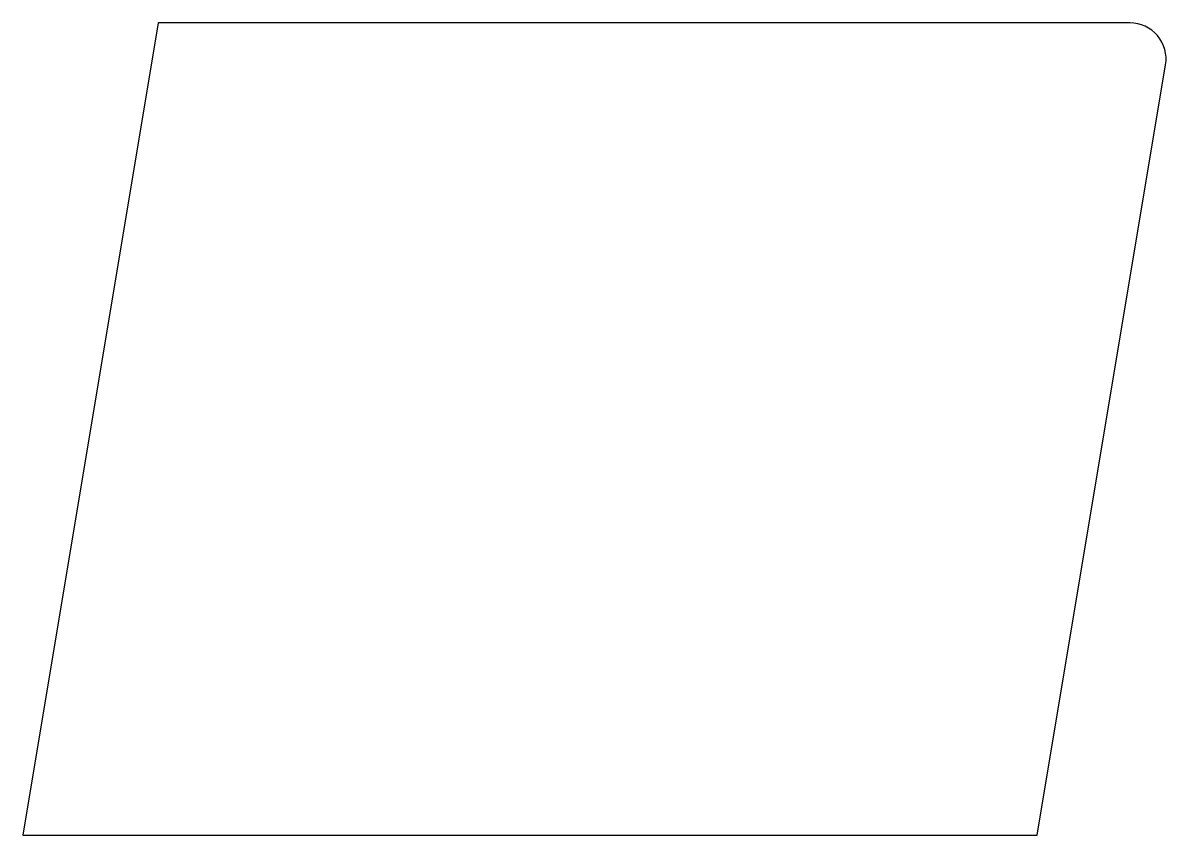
# Model space of a CAD drawing. Header units: millimetres. Extents: x 23 to 149, y 30 to 120.
import ezdxf

# ---------------------------------------------------------------- set-up
doc = ezdxf.new("R2010")
doc.units = ezdxf.units.MM
doc.layers.get('0').update_dxf_attribs({"linetype": 'CONTINUOUS'})

msp = doc.modelspace()

# ---------------------------------------------------------------- linework, layer by layer
msp.add_lwpolyline([(37.62, 120), (22.62, 30), (135, 30), (149.22, 115.34, 0.463455), (145.28, 120)], format="xyb", close=True)

doc.saveas('drawing.dxf')
